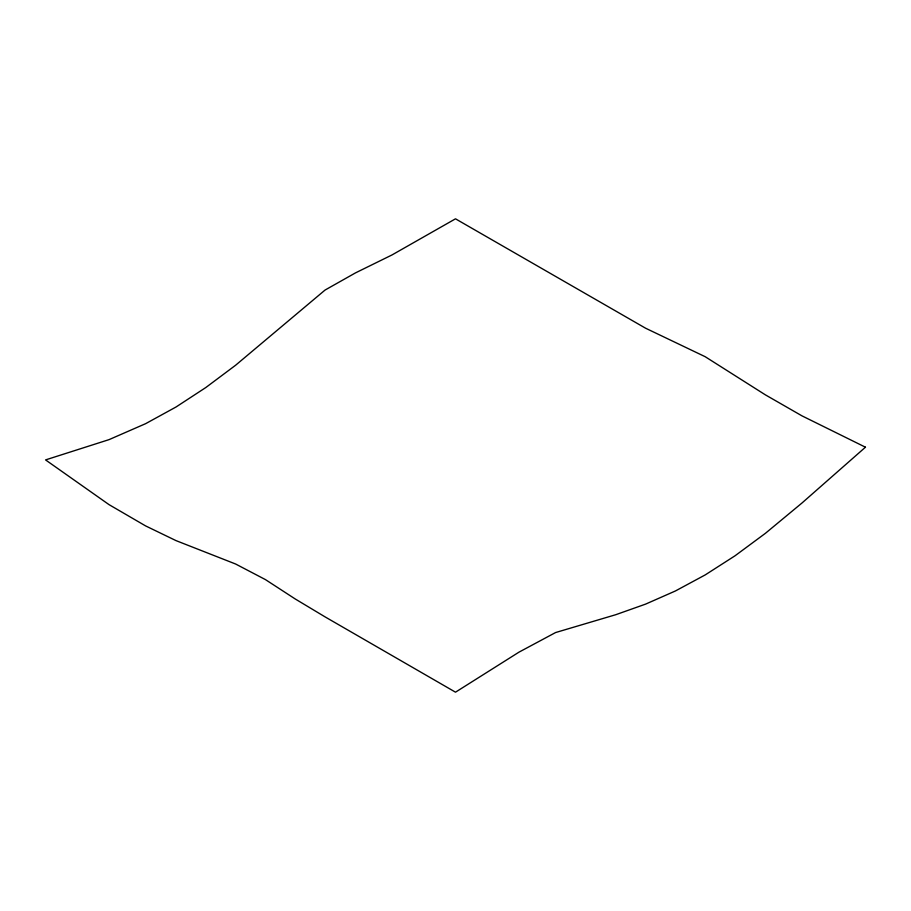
<?xml version="1.0" encoding="UTF-8"?>
<svg xmlns="http://www.w3.org/2000/svg" width="911" height="911" viewBox="0 0 911 911"><rect width="100%" height="100%" fill="white"/><g stroke="black" fill="none" stroke-linecap="round" stroke-linejoin="round"><path stroke-width="1.37" d="M865.45 447.199L801.965 503.02L765.377 533.345L735.006 555.812L705.194 574.921L675.381 590.988L645.569 604.13L615.756 614.709L555.573 632.553L518.985 652.151L455.5 692.178L325.056 616.872L295.244 598.982L265.431 579.601L235.619 564.011L175.994 540.61L145.623 525.92L109.035 504.637L45.55 459.907L109.035 439.637L145.623 423.672L175.994 407.023L205.806 387.539L235.619 365.231L325.056 290.051L355.427 272.924L392.015 254.943L455.5 218.822L645.569 328.199L705.194 356.713L765.377 394.85L801.965 415.849L865.45 447.199"/></g></svg>
